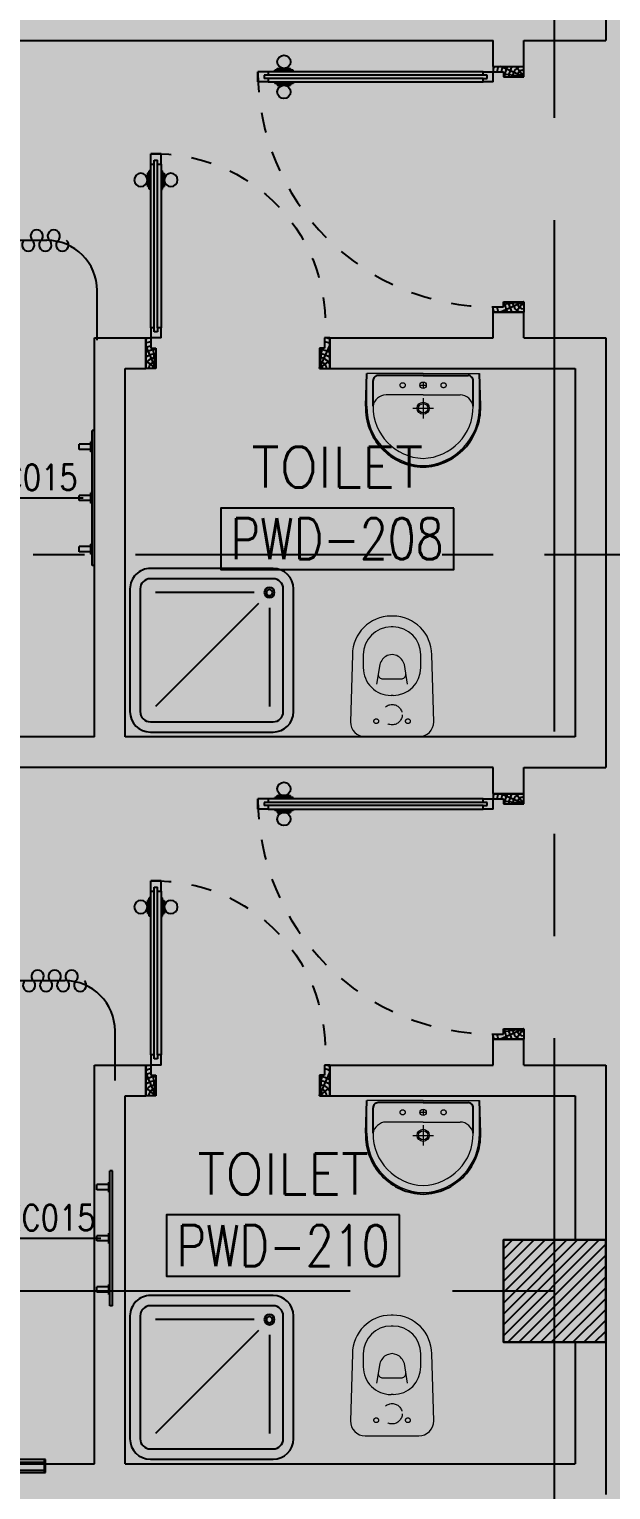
# Model space of a CAD drawing. Extents: x 88852.7 to 88945.7, y 39921.6 to 40001.1.
# Drawn here: x 88907.44 to 88910.29, y 39941.91 to 39949.05 of the extents above; entities that cross this region are included whole.
import ezdxf
from ezdxf.enums import TextEntityAlignment as Align

# ---------------------------------------------------------------- set-up
doc = ezdxf.new("R2010")
doc.units = 0
doc.header["$MEASUREMENT"] = 0
for name, pattern in [('CENTER', [2, 1.25, -0.25, 0.25, -0.25]), ('CENTERX2', [4, 2.5, -0.5, 0.5, -0.5]), ('DASHED', [0.75, 0.5, -0.25]), ('HIDDEN', [0.375, 0.25, -0.125]), ('HIDDEN2', [0.1875, 0.125, -0.0625])]:
    doc.linetypes.add(name, pattern=pattern)
doc.layers.get('0').update_dxf_attribs({"linetype": 'CONTINUOUS'})
for name, color, linetype in [('A-TEXT', 7, 'CONTINUOUS'), ('AXES', 11, 'CENTERX2'), ('AXES1', 11, 'CENTER'), ('COL', 2, 'CONTINUOUS'), ('DOOR', 7, 'CONTINUOUS'), ('FIX', 3, 'CONTINUOUS'), ('HAT', 8, 'CONTINUOUS'), ('MEDICAL', 4, 'CONTINUOUS'), ('NON-MEDICAL', 4, 'CONTINUOUS'), ('RM-BOX', 4, 'CONTINUOUS'), ('RM-NAME', 2, 'CONTINUOUS'), ('RM-NO', 2, 'CONTINUOUS'), ('WALL', 4, 'CONTINUOUS')]:
    doc.layers.add(name, color=color, linetype=linetype)
doc.styles.add('ROMANS', font='ROMANS.shx', dxfattribs={"width": 0.6})
doc.dimstyles.new('DIM-OUT', dxfattribs={"dimscale": 0, "dimtxt": 0.24, "dimasz": 0.08, "dimexe": 0.02, "dimexo": 0.02, "dimgap": 0.05, "dimtad": 1, "dimdec": 0, "dimlfac": 1000, "dimzin": 0, "dimdsep": 46, "dimtxsty": 'ROMANS', "dimblk1": 'ARCHTICK', "dimblk2": 'ARCHTICK', "dimsah": 1, "dimcen": 0.01, "dimdle": 0.08, "dimclrd": 4, "dimclre": 4, "dimclrt": 2, "dimadec": 0, "dimazin": 0, "dimtp": 2, "dimtm": 2, "dimtfac": 0.1142857142857143, "dimtdec": 0, "dimtix": 1, "dimtmove": 2, "dimatfit": 3, "dimldrblk": 'ARCHTICK', "dimfxl": 0, "dimtolj": 1, "dimtzin": 0, "dimarcsym": 0})

# ---------------------------------------------------------------- blocks, each defined once
blk = doc.blocks.new('LAV1')
at = {"layer": 'FIX', "linetype": 'DASHED', "lineweight": 20, "ltscale": 0.05}
for p, q in [((49.53058844816405, 220), (-50.46941152343061, 220)), ((-0.4694115376332775, 170.0000000142027), (-0.4694115376332775, 269.9999999857973)), ((-0.4694115376332775, 170.0000000142027), (-0.4694115376332775, 269.9999999857973))]:
    blk.add_line(p, q, dxfattribs=at)
at = {"layer": 'FIX', "linetype": 'ByBlock', "ltscale": 0.3}
for p, q in [((-280, 209.9999999994616), (-275, 49.99999999994179)), ((-245, 210.0000000001601), (-245.0071684214636, 84.99999999749707)), ((245, 210.0000000001601), (245.0071684214636, 84.99999999749707)), ((280, 209.9999999994616), (275, 49.99999999994179)), ((0, 59.99999999755528), (-220.159092843387, 59.99999999752617)), ((0, 59.99999999755528), (220.159092843387, 59.99999999752617))]:
    blk.add_line(p, q, dxfattribs=at)
at = {"layer": 'FIX', "linetype": 'Continuous', "lineweight": 20}
for p, q in [((-274.9999999999418, 209.9999999999418), (-275, 49.99999999994179)), ((0, 155), (-181.4175303101365, 155)), ((0, 155), (181.4175303101365, 155)), ((274.9999999999418, 209.9999999999418), (275, 49.99999999994179)), ((0, 50), (-275, 49.99999999994179)), ((0, 50.00000000005821), (-252.4649419615453, 50.00000000005821)), ((0, 50), (275, 49.99999999994179)), ((0, 50.00000000005821), (252.4649419615453, 50.00000000005821))]:
    blk.add_line(p, q, dxfattribs=at)
at = {"layer": 'FIX', "lineweight": 20}
for p, q in [((15.61226091068238, 107.4999999987776), (-15.48742383631179, 107.4999999987776)), ((2.491287887096405e-08, 91.9501576180046), (2.491287887096405e-08, 123.0498423795507))]:
    blk.add_line(p, q, dxfattribs=at)
for centre, radius in [((-0.4694115376332775, 220), 29.5), ((-0.4694115376332775, 220), 22.5), ((2.491287887096405e-08, 107.4999999987776), 15.54984237273808)]:
    blk.add_circle(centre, radius, dxfattribs=at)
at = {"layer": 'FIX', "linetype": 'HIDDEN', "lineweight": 20, "ltscale": 0.05}
for centre in [(-99.99999997508712, 107.4999999987776), (99.99999997508712, 107.4999999987776)]:
    blk.add_circle(centre, 12.43987389819046, dxfattribs=at)
at = {"layer": 'FIX', "linetype": 'ByBlock', "ltscale": 0.3}
for centre, radius, start, end in [((6.861270151246572, 220.0495655717823), 287.0372485949996, 91.37764975247644, 182.006413439361), ((-6.861270151246572, 220.0495655717823), 287.0372485949996, 357.993586560639, 88.62235024752358), ((-220.1367860755417, 84.87070840633532), 24.8707184123799, 179.7021438729012, 269.9486109004399), ((220.1367860755417, 84.87070840633532), 24.8707184123799, 270.0513890995601, 0.2978561270987753)]:
    blk.add_arc(centre, radius, start, end, dxfattribs=at)
at = {"layer": 'FIX', "linetype": 'Continuous', "lineweight": 20}
for centre, radius, start, end in [((8.362960975442547, 216.6826060375752), 283.4417486471838, 91.69879626983797, 181.3509675422777), ((-8.362960975442547, 216.6826060375752), 283.4417486471838, 358.6490324577223, 88.30120373016202), ((7.639794464339502, 212.4520616861846), 252.6502458993284, 91.73280937402431, 180.4884212311979), ((-7.639794464339502, 212.4520616861846), 252.6502458993284, 359.5115787688021, 88.26719062597567), ((-179.1751118609682, 221.8444314090302), 66.882033842421, 190.2005602816864, 268.0786290524953), ((179.1751118609682, 221.8444314090302), 66.882033842421, 271.9213709475048, 349.7994397183136)]:
    blk.add_arc(centre, radius, start, end, dxfattribs=at)
blk = doc.blocks.new('WC1')
at = {"layer": 'FIX', "lineweight": 20}
for p, q in [((-210.0000000029686, 203.8204326368286), (-537.9999999286665, 193.8204326393316)), ((-474.9999999413558, 140.8204326525447), (-537.9999999286665, 140.8204326525447)), ((-394.8190632529149, 75.68691823486006), (-490.3663137184049, 60.12952448159922)), ((-137.0000000270957, 0.001240427664015442), (-137.0000000270957, 130.8204326531268)), ((-726.9999998800631, 4.820432680658996), (-726.9999998800631, -4.817951825360069)), ((-673.9999998932763, 4.820432681706734), (-673.9999998932763, -4.817951825360069)), ((-533.6865895071242, 24.24526864886866), (-539.5413532511157, 0.001240431301994249)), ((-539.5413532511157, 0.001240431301994249), (-533.6865895071242, -24.24278778629377)), ((-338.999999976746, 4.820432680950034), (-338.999999976746, -4.817951826087665)), ((-137.0000000270957, -130.8179517899407), (-137.0000000270957, 0.001240427664015442)), ((-490.3663137184049, -60.12704361174838), (-394.8190632529149, -75.6844373869535)), ((-537.9999999286665, -140.8179517899407), (-474.9999999413558, -140.8179517899407)), ((-537.9999999286665, -193.8179517767567), (-210.0000000029395, -203.8179517742537)), ((-213.1572988978296, -203.8179517742828), (-210.0000000035507, -203.8179517742828))]:
    blk.add_line(p, q, dxfattribs=at)
at = {"layer": 'FIX', "linetype": 'Continuous', "lineweight": 20}
blk.add_line((-420.1086438769998, -47.34975640615448), (-420.4314501879271, 44.6286713128502), dxfattribs=at)
at = {"layer": 'FIX', "linetype": 'HIDDEN', "lineweight": 20, "ltscale": 0.05}
for centre in [(-213.1572988978296, 77.50124041197705), (-213.1572988978296, -77.49875954940217)]:
    blk.add_circle(centre, 11.63803426258817, dxfattribs=at)
at = {"layer": 'FIX', "linetype": 'HIDDEN2', "lineweight": 20, "ltscale": 0.3}
blk.add_circle((-245, 0), 49.81065704648448, dxfattribs=at)
at = {"layer": 'FIX', "lineweight": 20}
for centre, radius, start, end in [((-537.9999999250576, 4.820432684326079), 188.9999999550255, 90.00000000166753, 180.0000000016675), ((-210.0000000088476, 130.8204326550767), 72.9999999817519, 359.9999999983325, 89.99999999833247), ((-537.9999999255524, 4.820432684820844), 135.999999967722, 90.00000000166753, 180.0000000016675), ((-474.999999944499, 4.820432684820844), 135.999999967722, 359.9999999983325, 89.99999999833247), ((-473.0448338629503, -6.857746605353896), 68.15291692588886, 128.9241670934087, 152.846818088903), ((-464.3609761304397, -17.61048578153714), 81.97430560104621, 108.4959527768842, 128.924167104086), ((-537.9999999286665, -4.817951825360069), 188.9999999513875, 180, 270), ((-537.9999999286665, -4.817951825360069), 135.9999999645952, 180, 270), ((-473.0448338628339, 6.860227468045196), 68.15291692606822, 207.1531819110969, 231.0758329065913), ((-464.3609761507541, 17.61296664757538), 81.97430559098913, 231.0758329089363, 251.504047235508), ((-474.9999999413558, -4.817951825360069), 135.9999999645952, 270, 0), ((-210.0000000074942, -130.8179517938843), 72.99999998039857, 270.0000000033351, 2.918171642461503e-09)]:
    blk.add_arc(centre, radius, start, end, dxfattribs=at)
at = {"layer": 'FIX', "linetype": 'Continuous', "lineweight": 20}
for centre, start, end in [((-442.6786698182405, 45.53535193303833), 357.6662144383911, 91.61214824291638), ((-442.3558635072841, -45.58543171666679), 268.3878517570836, 2.333785561608914)]:
    blk.add_arc(centre, 22.26568775101992, start, end, dxfattribs=at)
blk = doc.blocks.new('SHR1')
at = {"layer": 'FIX'}
for p, q in [((-195.7106781186449, 195.7106781186521), (-700, 700)), ((-142.6776695296576, 217.6776695296649), (-142.6776695296576, 700)), ((-217.6776695296576, 142.6776695296649), (-700, 142.6776695296649))]:
    blk.add_line(p, q, dxfattribs=at)
for points in [[(-825, 125), (-825, 725, -0.4142135623730951), (-725, 825), (-125, 825, -0.4142135623730951), (-25, 725), (-25, 125, -0.4142135623730951), (-125, 25), (-725, 25, -0.4142135623730951)], [(-775, 125), (-775, 725, -0.414213562373095), (-725, 775), (-125, 775, -0.414213562373095), (-75, 725), (-75, 125, -0.414213562373095), (-125, 75), (-725, 75, -0.414213562373095)]]:
    blk.add_lwpolyline(points, format="xyb", close=True, dxfattribs=at)
for radius in [25, 15]:
    blk.add_circle((-142.6776695296576, 142.6776695296649), radius, dxfattribs=at)
blk = doc.blocks.new('DOOR90')
at = {"layer": 'DOOR', "linetype": 'ByBlock'}
for p, q in [((0, 0), (-150, 0)), ((-200, -25), (-1000, -25)), ((-200, -42), (-1000, -41.9999999999709)), ((-200, -58), (-1000, -58)), ((-1000, -75), (-200, -75))]:
    blk.add_line(p, q, dxfattribs=at)
at = {"layer": 'DOOR', "color": 0, "linetype": 'ByBlock'}
for p, q in [((-150, 0), (-150, -25)), ((-150, 0), (0, 0)), ((0, -50), (0, 0)), ((-1050, -25), (-1050, -75)), ((-1050, -75), (-1050, -25)), ((-1000, -25), (-1050, -25)), ((-1020, -42), (-1020, -58)), ((-1000, -41.9999999999709), (-1020, -41.9999999999709)), ((-1000, -58), (-1020, -58)), ((-1000, -25), (-1000, -41.9999999999709)), ((-1000, -58), (-1000, -75)), ((-967.6424572214019, -25), (-967.6424572214019, -17.79999999995925)), ((-877.6424572214019, -17.79999999995925), (-967.6424572214019, -17.79999999995925)), ((-955.042457221396, -17.79999999995925), (-955.042457221396, -8.799999999959255)), ((-955.042457221396, -8.799999999959255), (-890.2424572214077, -8.799999999959255)), ((-955.042457221396, -17.79999999995925), (-890.2424572214077, -17.79999999995925)), ((-890.2424572214077, -17.79999999995925), (-890.2424572214077, -8.799999999959255)), ((-877.6424572214019, -25), (-877.6424572214019, -17.79999999995925)), ((-200, -42), (-200, -25)), ((-200, -25), (-150, -25)), ((-180, -42), (-200, -42)), ((-200, -75), (-200, -58)), ((-200, -58), (-180, -58)), ((-180, -58), (-180, -42)), ((-150, -75), (-150, -25)), ((-150, -25), (-100, -25)), ((-100, -25), (-100, -50)), ((-100, -50), (0, -50)), ((-1000, -75), (-1050.000000000029, -74.99999999947613)), ((-967.6424572214019, -75), (-967.6424572214019, -82.20000000004075)), ((-877.6424572214019, -82.20000000004075), (-967.6424572214019, -82.20000000004075)), ((-955.042457221396, -82.20000000004075), (-955.042457221396, -91.20000000004075)), ((-955.042457221396, -82.20000000004075), (-890.2424572214077, -82.20000000004075)), ((-955.042457221396, -91.20000000004075), (-890.2424572214077, -91.20000000004075)), ((-890.2424572214077, -82.20000000004075), (-890.2424572214077, -91.20000000004075)), ((-877.6424572214019, -75), (-877.6424572214019, -82.20000000004075)), ((-150, -75), (-200, -75)), ((-100, -850), (0, -850)), ((-100, -875), (-100, -850)), ((0, -850), (0, -900)), ((-150, -900), (-150, -875)), ((-150, -875), (-100, -875)), ((0, -900), (-150, -900)), ((-150, -900), (0, -900))]:
    blk.add_line(p, q, dxfattribs=at)
at = {"layer": 'DOOR', "color": 9, "linetype": 'ByBlock'}
for p, q in [((0, -50), (-113.7099299924448, 0)), ((0, -50), (-40.1457343158545, 0)), ((0, -50), (-100, -36.64271395650576)), ((0, -850), (-113.7099299924448, -900)), ((0, -850), (-100, -863.3572860434942)), ((0, -850), (-40.1457343158545, -900))]:
    blk.add_line(p, q, dxfattribs=at)
at = {"layer": 'DOOR', "color": 0, "linetype": 'ByBlock'}
for centre in [(-922.6424572214019, 23.53094421501737), (-922.6424572214019, -123.5309442149592)]:
    blk.add_circle(centre, 32.39999999998526, dxfattribs=at)
at = {"layer": 'DOOR', "color": 9, "linetype": 'ByBlock'}
for centre, radius, start, end in [((0, -50), 74.40195781277725, 137.776426416831, 180), ((0, -50), 54.40195781277725, 113.2073828919768, 180), ((0, -50), 154.4019578127773, 161.1052885492919, 166.2857707775487), ((0, -50), 134.4019578127773, 158.1598493930306, 169.2800236451594), ((0, -50), 114.4019578127773, 154.0838418820621, 167.3774258712913), ((0, -50), 94.40195781277725, 148.0181880330829, 180), ((0, -50), 34.40195781277725, 90, 180), ((0, -50), 14.40195781277725, 90, 180), ((0, -850), 94.40195781277725, 180, 211.9818119669171), ((0, -850), 74.40195781277725, 180, 222.223573583169), ((0, -850), 54.40195781277725, 180, 246.7926171080232), ((0, -850), 34.40195781277725, 180, 270), ((0, -850), 14.40195781277725, 180, 270), ((0, -850), 154.4019578127773, 193.7142292224513, 198.8947114507081), ((0, -850), 134.4019578127773, 190.7199763548406, 201.8401506069695)]:
    blk.add_arc(centre, radius, start, end, dxfattribs=at)
at = {"layer": 'DOOR', "linetype": 'HIDDEN', "ltscale": 0.5}
blk.add_arc((-222.2222222220007, -49.99999999976717), 828.155208510499, 178.2701163782035, 275.0030377050298, dxfattribs=at)
blk = doc.blocks.new('DOOR100')
at = {"layer": 'DOOR', "color": 0, "linetype": 'ByBlock'}
for p, q in [((-76.05026414147142, 1251.086443322136), (-76.05026414094755, 1301.086443322165)), ((-76.05026414145686, 1301.086443322136), (-26.05026414145686, 1301.086443322136)), ((-26.05026414145686, 1301.086443322136), (-76.05026414145686, 1301.086443322136)), ((-26.05026414147142, 1251.086443322136), (-26.05026414145686, 1301.086443322136)), ((-83.25026414151216, 1128.728900543538), (-83.25026414151216, 1218.728900543538)), ((-76.05026414147142, 1218.728900543538), (-83.25026414151216, 1218.728900543538)), ((-59.05026414145686, 1251.086443322136), (-76.05026414147142, 1251.086443322136)), ((-59.05026414145686, 1251.086443322136), (-59.05026414145686, 1271.086443322136)), ((-43.05026414145686, 1271.086443322136), (-59.05026414145686, 1271.086443322136)), ((-43.05026414144231, 1251.086443322136), (-43.05026414144231, 1271.086443322136)), ((-26.05026414147142, 1251.086443322136), (-43.05026414144231, 1251.086443322136)), ((-26.05026414145686, 1218.728900543538), (-18.85026414141612, 1218.728900543538)), ((-18.85026414141612, 1128.728900543538), (-18.85026414141612, 1218.728900543538)), ((-92.25026414151216, 1206.128900543532), (-92.25026414151216, 1141.328900543544)), ((-83.25026414151216, 1206.128900543532), (-92.25026414151216, 1206.128900543532)), ((-83.25026414151216, 1206.128900543532), (-83.25026414151216, 1141.328900543544)), ((-18.85026414141612, 1206.128900543532), (-18.85026414141612, 1141.328900543544)), ((-18.85026414141612, 1206.128900543532), (-9.850264141416119, 1206.128900543532)), ((-9.850264141416119, 1206.128900543532), (-9.850264141416119, 1141.328900543544)), ((-83.25026414151216, 1141.328900543544), (-92.25026414151216, 1141.328900543544)), ((-76.05026414147142, 1128.728900543538), (-83.25026414151216, 1128.728900543538)), ((-26.05026414145686, 1128.728900543538), (-18.85026414141612, 1128.728900543538)), ((-18.85026414141612, 1141.328900543544), (-9.850264141416119, 1141.328900543544)), ((-1201.050264141173, 0), (-1201.050264141173, 150)), ((-1201.050264141173, 150), (-1176.050264141173, 150)), ((-1201.050264141173, 150), (-1201.050264141173, 0)), ((-1176.050264141173, 150), (-1176.050264141173, 100)), ((-76.0502641411731, 200), (-59.0502641411731, 200)), ((-76.0502641411731, 150), (-76.0502641411731, 200)), ((-76.0502641411731, 150), (-26.0502641411731, 150)), ((-59.0502641411731, 200), (-59.0502641411731, 180)), ((-59.0502641411731, 180), (-43.0502641411731, 180)), ((-43.0502641411731, 200), (-26.0502641411731, 200)), ((-43.0502641411731, 180), (-43.0502641411731, 200)), ((-26.0502641411731, 200), (-26.0502641411731, 150)), ((-1.050264141173102, 150), (-26.0502641411731, 150)), ((-26.0502641411731, 150), (-26.0502641411731, 100)), ((-1.050264141173102, 150), (-1.050264141173102, 0)), ((-1176.050264141173, 100), (-1151.050264141173, 100)), ((-1151.050264141173, 100), (-1151.050264141173, 0)), ((-51.0502641411731, 100), (-51.0502641411731, 0)), ((-26.0502641411731, 100), (-51.0502641411731, 100)), ((-1151.050264141173, 0), (-1201.050264141173, 0)), ((-51.0502641411731, 0), (-1.050264141173102, 0))]:
    blk.add_line(p, q, dxfattribs=at)
at = {"layer": 'DOOR', "linetype": 'ByBlock'}
for p, q in [((-76.05026414147142, 1251.086443322136), (-76.0502641411731, 200)), ((-59.0502641411731, 200), (-59.05026414145686, 1251.086443322136)), ((-43.0502641411731, 200), (-43.05026414144231, 1251.086443322136)), ((-26.0502641411731, 200), (-26.05026414147142, 1251.086443322136))]:
    blk.add_line(p, q, dxfattribs=at)
at = {"layer": 'DOOR', "color": 9, "linetype": 'ByBlock'}
for p, q in [((-1151.050264141173, 0), (-1201.050264141173, 113.7099299924448)), ((-1151.050264141173, 0), (-1164.407550184667, 100)), ((-51.0502641411731, 0), (-1.050264141173102, 113.7099299924448)), ((-51.0502641411731, 0), (-37.69297809767886, 100)), ((-1151.050264141173, 0), (-1201.050264141173, 40.1457343158545)), ((-51.0502641411731, 0), (-1.050264141173102, 40.1457343158545))]:
    blk.add_line(p, q, dxfattribs=at)
at = {"layer": 'DOOR', "color": 0, "linetype": 'ByBlock'}
for centre in [(-124.5812083564306, 1173.728900543538), (22.48068007354595, 1173.728900543538)]:
    blk.add_circle(centre, 32.39999999998526, dxfattribs=at)
at = {"layer": 'DOOR', "linetype": 'HIDDEN', "ltscale": 0.5}
blk.add_arc((-26.83337057878089, 151.8682979160003), 1149.218412220441, 89.96095720661235, 180.0931464649618, dxfattribs=at)
at = {"layer": 'DOOR', "color": 9, "linetype": 'ByBlock'}
for centre, radius, start, end in [((-1151.050264141159, 0), 154.4019578127773, 103.7142292225058, 108.8947114506697), ((-51.05026414115855, 0), 154.4019578127773, 71.10528854933027, 76.28577077749422), ((-1151.050264141159, 0), 134.4019578127773, 100.7199763547379, 111.8401506071935), ((-1151.050264141159, 0), 94.40195781277725, 90, 121.9818119669707), ((-1151.050264141159, 0), 74.40195781277725, 90, 132.223573583291), ((-51.05026414115855, 0), 94.40195781277725, 58.01818803302934, 90), ((-51.05026414115855, 0), 74.40195781277725, 47.77642641670901, 90), ((-51.05026414115855, 0), 134.4019578127773, 68.15984939280652, 79.2800236452621), ((-51.05026414115855, 0), 114.4019578127773, 64.08384188208258, 77.37742587111109), ((-1151.050264141159, 0), 54.40195781277725, 90, 156.7926171080343), ((-1151.050264141159, 0), 34.40195781277725, 90, 180), ((-1151.050264141159, 0), 14.40195781277725, 90, 180), ((-51.05026414115855, 0), 54.40195781277725, 23.20738289196568, 90), ((-51.05026414115855, 0), 34.40195781277725, 0, 90), ((-51.05026414115855, 0), 14.40195781277725, 0, 90)]:
    blk.add_arc(centre, radius, start, end, dxfattribs=at)
blk = doc.blocks.new('*X561')
at = {"color": 0}
for p, q in [((227928.5557043091, 132681.2722784811), (228397.0173996396, 133149.7339738117)), ((227928.5557043091, 132734.3052870701), (228343.9843910506, 133149.7339738117)), ((227928.5557043091, 132787.3382956591), (228290.9513824616, 133149.7339738117)), ((227928.5557043091, 132840.3713042481), (228237.9183738726, 133149.7339738117)), ((227928.5557043091, 132893.4043128371), (228184.8853652836, 133149.7339738117)), ((227928.5557043091, 132946.4373214261), (228131.8523566947, 133149.7339738117)), ((227928.5557043091, 132999.4703300151), (228078.8193481057, 133149.7339738117)), ((227928.5557043091, 133052.5033386041), (228025.7863395167, 133149.7339738117)), ((227928.5557043091, 133105.5363471931), (227972.7533309277, 133149.7339738117)), ((227950.0504082286, 132649.7339738117), (228428.555704309, 133128.2392698921)), ((228003.0834168176, 132649.7339738117), (228428.555704309, 133075.2062613031)), ((228056.1164254066, 132649.7339738117), (228428.555704309, 133022.1732527141)), ((228109.1494339956, 132649.7339738117), (228428.555704309, 132969.1402441251)), ((228162.1824425846, 132649.7339738117), (228428.555704309, 132916.1072355361)), ((228215.2154511736, 132649.7339738117), (228428.555704309, 132863.0742269471)), ((228268.2484597625, 132649.7339738117), (228428.555704309, 132810.0412183581)), ((228321.2814683515, 132649.7339738117), (228428.555704309, 132757.0082097691)), ((228374.3144769405, 132649.7339738117), (228428.555704309, 132703.9752011801))]:
    blk.add_line(p, q, dxfattribs=at)
blk = doc.blocks.new('COL50')
at = {"layer": 'COL'}
blk.add_lwpolyline([(-249.9999999999709, 250), (-249.9999999999418, -250), (250, -250), (249.9999999999709, 250)], close=True, dxfattribs=at)
blk = doc.blocks.new('RM1')
at = {"layer": 'RM-BOX'}
blk.add_lwpolyline([(569.8908462408872, -200), (-569.890846240829, -200), (-569.8908462407999, -500), (569.8908462407999, -500)], close=True, dxfattribs=at)
at = {"layer": 'RM-NAME', "style": 'ROMANS'}
for tag, p in [('ROOMNAME1', (-5.820766091346741e-11, 323.8095238095266)), ('ROOMNAME2', (0, 0))]:
    blk.add_attdef(tag, text='', height=200, dxfattribs=at).set_placement(p, align=Align.MIDDLE)
at = {"layer": 'RM-NO', "style": 'ROMANS', "width": 0.8}
blk.add_attdef('ROOMNO', text='', height=200, dxfattribs=at).set_placement((0, -350), align=Align.MIDDLE)

msp = doc.modelspace()

# ---------------------------------------------------------------- linework, layer by layer
at = {"layer": 'AXES'}
for p, q in [((88910.01025844975, 39921.61526879654), (88910.01025844975, 40000.42794392369)), ((88945.01025844975, 39942.87956244052), (88876.97025844976, 39942.87956244052))]:
    msp.add_line(p, q, dxfattribs=at)
at = {"layer": 'AXES1'}
msp.add_line((88935.21025844975, 39946.47956244052), (88876.97025844976, 39946.47956244052), dxfattribs=at)
msp.add_line((88935.21025844975, 39946.47956244052), (88876.97025844976, 39946.47956244052), dxfattribs=at)
at = {"layer": 'MEDICAL'}
for p, q in [((88905.65866984191, 39948.01687109053), (88907.52681878372, 39948.01687109059)), ((88907.77288093619, 39947.52926060148), (88907.77288093619, 39947.77080809846)), ((88905.74604735548, 39944.39717292957), (88907.61419629729, 39944.39717292963)), ((88907.86025844976, 39943.90956244052), (88907.86025844976, 39944.15110993751)), ((88907.52104946552, 39942.05538721032), (88905.72069315158, 39942.05538721031)), ((88905.72069315158, 39941.99233356858), (88907.52104946552, 39941.99233356858)), ((88907.51489789071, 39942.04077722016), (88905.72684472638, 39942.04077722015)), ((88905.72684472638, 39942.00386777134), (88907.51489789071, 39942.00386777134)), ((88907.51489789071, 39941.99233356858), (88907.51489789071, 39942.05538721032)), ((88907.52104946552, 39941.99233356858), (88907.52104946552, 39942.05538721032))]:
    msp.add_line(p, q, dxfattribs=at)
at = {"layer": 'MEDICAL', "color": 15}
for centre, radius, start, end in [((88907.47757157878, 39948.03802433336), 0.03022016358404023, 313.5683623532261, 226.4316376467739), ((88907.56088489074, 39948.03802433336), 0.03022016358403887, 313.5683623532261, 226.4316376467739), ((88907.43591492281, 39947.99423214044), 0.03022016358403887, 133.5683623532261, 46.43163764677393), ((88907.51922823477, 39947.99423214044), 0.0302201635840361, 133.5683623532261, 46.43163764677393), ((88907.60254154672, 39947.99423214044), 0.03022016358403752, 133.5683623532261, 46.43163764677393), ((88907.48163578041, 39944.41832617241), 0.03022016358403887, 313.5683623532261, 226.4316376467739), ((88907.56494909237, 39944.41832617241), 0.03022016358404023, 313.5683623532261, 226.4316376467739), ((88907.64826240431, 39944.41832617241), 0.03022016358403887, 313.5683623532261, 226.4316376467739), ((88907.43997912444, 39944.37453397949), 0.03022016358403752, 133.5683623532261, 46.43163764677393), ((88907.52329243638, 39944.37453397949), 0.03022016358403887, 133.5683623532261, 46.43163764677393), ((88907.60660574834, 39944.37453397949), 0.0302201635840361, 133.5683623532261, 46.43163764677393), ((88907.68991906029, 39944.37453397949), 0.03022016358403752, 133.5683623532261, 46.43163764677393)]:
    msp.add_arc(centre, radius, start, end, dxfattribs=at)
at = {"layer": 'MEDICAL'}
for centre in [(88907.52681794406, 39947.77080809846), (88907.61419545763, 39944.15110993751)]:
    msp.add_arc(centre, 0.2460629921259841, 0, 90, dxfattribs=at)
at = {"layer": 'NON-MEDICAL'}
for p, q in [((88907.74771547689, 39946.42682292988), (88907.74771547689, 39947.08722292988)), ((88907.76041547689, 39947.08722292988), (88907.74771547689, 39947.08722292988)), ((88907.76041547689, 39946.42682292988), (88907.76041547689, 39947.08722292988)), ((88907.74271547688, 39947.01972292989), (88907.68421547688, 39947.01972292989)), ((88907.68421547688, 39946.99432292989), (88907.68421547688, 39947.01972292989)), ((88907.74271547688, 39946.99432292989), (88907.68421547688, 39946.99432292989)), ((88907.74771547689, 39947.03202292989), (88907.74271547688, 39947.03202292989)), ((88907.74271547688, 39946.98202292989), (88907.74271547688, 39947.03202292989)), ((88907.74771547689, 39946.98202292989), (88907.74271547688, 39946.98202292989)), ((88907.74271547688, 39946.76972292989), (88907.68421547688, 39946.76972292989)), ((88907.68421547688, 39946.74432292989), (88907.68421547688, 39946.76972292989)), ((88907.74271547688, 39946.73202292989), (88907.74271547688, 39946.78202292989)), ((88907.74771547689, 39946.78202292989), (88907.74271547688, 39946.78202292989)), ((88907.74271547688, 39946.74432292989), (88907.68421547688, 39946.74432292989)), ((88907.74771547689, 39946.73202292989), (88907.74271547688, 39946.73202292989)), ((88907.68421547688, 39946.49432292989), (88907.68421547688, 39946.51972292989)), ((88907.74271547688, 39946.51972292989), (88907.68421547688, 39946.51972292989)), ((88907.74271547688, 39946.49432292989), (88907.68421547688, 39946.49432292989)), ((88907.74271547688, 39946.48202292989), (88907.74271547688, 39946.53202292989)), ((88907.74771547689, 39946.53202292989), (88907.74271547688, 39946.53202292989)), ((88907.74771547689, 39946.48202292989), (88907.74271547688, 39946.48202292989)), ((88907.76041547689, 39946.42682292988), (88907.74771547689, 39946.42682292988)), ((88907.83509299046, 39942.80712476894), (88907.83509299046, 39943.46752476894)), ((88907.84779299046, 39943.46752476894), (88907.83509299046, 39943.46752476894)), ((88907.84779299046, 39942.80712476894), (88907.84779299046, 39943.46752476894)), ((88907.83009299045, 39943.40002476893), (88907.77159299045, 39943.40002476893)), ((88907.77159299045, 39943.37462476893), (88907.77159299045, 39943.40002476893)), ((88907.83009299045, 39943.37462476893), (88907.77159299045, 39943.37462476893)), ((88907.83509299046, 39943.41232476893), (88907.83009299045, 39943.41232476893)), ((88907.83009299045, 39943.36232476893), (88907.83009299045, 39943.41232476893)), ((88907.83509299046, 39943.36232476893), (88907.83009299045, 39943.36232476893)), ((88907.83009299045, 39943.15002476893), (88907.77159299045, 39943.15002476893)), ((88907.77159299045, 39943.12462476893), (88907.77159299045, 39943.15002476893)), ((88907.83009299045, 39943.11232476893), (88907.83009299045, 39943.16232476893)), ((88907.83509299046, 39943.16232476893), (88907.83009299045, 39943.16232476893)), ((88907.83009299045, 39943.12462476893), (88907.77159299045, 39943.12462476893)), ((88907.83509299046, 39943.11232476893), (88907.83009299045, 39943.11232476893)), ((88907.77159299045, 39942.87462476893), (88907.77159299045, 39942.90002476893)), ((88907.83009299045, 39942.90002476893), (88907.77159299045, 39942.90002476893)), ((88907.83009299045, 39942.87462476893), (88907.77159299045, 39942.87462476893)), ((88907.83009299045, 39942.86232476893), (88907.83009299045, 39942.91232476893)), ((88907.83509299046, 39942.91232476893), (88907.83009299045, 39942.91232476893)), ((88907.83509299046, 39942.86232476893), (88907.83009299045, 39942.86232476893)), ((88907.84779299046, 39942.80712476894), (88907.83509299046, 39942.80712476894))]:
    msp.add_line(p, q, dxfattribs=at)
at = {"layer": 'WALL'}
for p, q in [((88910.26025844975, 39949.82956244052), (88910.26025844975, 39948.99456244052)), ((88903.06025844975, 39948.99456244051), (88909.71025844975, 39948.99456244052)), ((88909.86025844976, 39948.99456244052), (88910.26025844975, 39948.99456244052)), ((88907.76025844975, 39947.53956244052), (88908.01025844975, 39947.53956244052)), ((88908.91025844976, 39947.53956244052), (88909.71025844975, 39947.53956244052)), ((88909.86025844976, 39947.53956244052), (88910.26025844975, 39947.53956244052)), ((88910.26025844975, 39947.53956244052), (88910.26025844975, 39945.43956244052)), ((88907.91025844976, 39947.38956244052), (88908.01025844975, 39947.38956244052)), ((88908.91025844976, 39947.38956244052), (88910.11025844976, 39947.38956244052)), ((88910.11025844976, 39947.38956244052), (88910.11025844976, 39945.58956244052)), ((88907.76025844975, 39943.98456244051), (88908.01025844975, 39943.98456244051)), ((88908.91025844976, 39943.98456244051), (88909.71025844975, 39943.98456244051)), ((88909.86025844976, 39943.98456244051), (88910.26025844975, 39943.98456244051)), ((88910.26025844975, 39943.98456244051), (88910.26025844975, 39941.88456244051)), ((88907.91025844976, 39943.83456244052), (88908.01025844975, 39943.83456244052)), ((88908.91025844976, 39943.83456244052), (88910.11025844976, 39943.83456244052)), ((88910.11025844976, 39943.83456244052), (88910.11025844976, 39943.12956244052)), ((88910.11025844976, 39942.62956244052), (88910.11025844976, 39942.03456244052)), ((88903.06025844975, 39942.03456244052), (88907.76025844975, 39942.03456244052)), ((88907.91025844976, 39942.03456244052), (88910.11025844976, 39942.03456244052))]:
    msp.add_line(p, q, dxfattribs=at)
at = {"layer": 'WALL', "linetype": 'ByBlock'}
for p, q in [((88909.71025844975, 39948.86706244051), (88909.71025844975, 39948.99456244052)), ((88909.86025844976, 39948.86706244051), (88909.86025844976, 39948.99456244052)), ((88909.71025844975, 39948.86706244051), (88909.86025844976, 39948.86706244051)), ((88909.71025844975, 39947.53956244052), (88909.71025844975, 39947.66706244052)), ((88909.71025844975, 39947.66706244052), (88909.86025844976, 39947.66706244052)), ((88909.86025844976, 39947.53956244052), (88909.86025844976, 39947.66706244052)), ((88907.76025844975, 39945.58956244052), (88907.76025844975, 39947.53956244052)), ((88908.01025844975, 39947.38956244052), (88908.01025844975, 39947.53956244052)), ((88908.91025844976, 39947.38956244052), (88908.91025844976, 39947.53956244052)), ((88907.91025844976, 39945.58956244052), (88907.91025844976, 39947.38956244052)), ((88907.76025844975, 39945.58956244052), (88903.06025844975, 39945.58956244052)), ((88910.11025844976, 39945.58956244051), (88907.91025844976, 39945.58956244052)), ((88909.71025844975, 39945.43956244052), (88903.06025844975, 39945.43956244052)), ((88909.71025844975, 39945.31206244051), (88909.71025844975, 39945.43956244052)), ((88909.71025844975, 39945.31206244051), (88909.71025844975, 39945.43956244052)), ((88909.86025844976, 39945.31206244051), (88909.86025844976, 39945.43956244052)), ((88909.86025844976, 39945.43956244052), (88910.26025844975, 39945.43956244052)), ((88909.86025844976, 39945.31206244051), (88909.86025844976, 39945.43956244052)), ((88909.71025844975, 39945.31206244051), (88909.86025844976, 39945.31206244051)), ((88909.71025844975, 39945.31206244051), (88909.86025844976, 39945.31206244051)), ((88909.71025844975, 39943.98456244051), (88909.71025844975, 39944.11206244052)), ((88909.71025844975, 39944.11206244052), (88909.86025844976, 39944.11206244052)), ((88909.86025844976, 39943.98456244051), (88909.86025844976, 39944.11206244052)), ((88907.76025844975, 39942.03456244052), (88907.76025844975, 39943.98456244051)), ((88908.01025844975, 39943.83456244052), (88908.01025844975, 39943.98456244051)), ((88908.91025844976, 39943.83456244052), (88908.91025844976, 39943.98456244051)), ((88910.26025844975, 39943.98456244051), (88910.26025844975, 39941.88456244051)), ((88907.91025844976, 39942.03456244052), (88907.91025844976, 39943.83456244052)), ((88910.11025844976, 39943.83456244052), (88910.11025844976, 39943.12956244052)), ((88910.11025844976, 39942.62956244052), (88910.11025844976, 39942.03456244052))]:
    msp.add_line(p, q, dxfattribs=at)
at = {"layer": 'WALL', "linetype": 'ByBlock', "ltscale": 0.3}
msp.add_lwpolyline([(88909.76025844975, 39943.12956244052), (88910.26025844975, 39943.12956244052), (88910.26025844975, 39942.62956244051), (88909.76025844975, 39942.62956244051)], close=True, dxfattribs=at)

# ---------------------------------------------------------------- block references
at = {"layer": 'COL', "yscale": 0.000999999996565748, "zscale": 0.001}
for xscale in [-0.001000000003841706, 0.001000000003841706]:
    msp.add_blockref('COL50', (88910.01025844975, 39942.87956244052), dxfattribs=dict(at, xscale=xscale))
at = {"layer": 'DOOR', "color": 0, "linetype": 'ByBlock', "yscale": 0.000999999996565748, "zscale": 0.001, "rotation": 90}
for name, p, xscale in [('DOOR100', (88909.86025844976, 39948.86706244051), 0.000999999996565748), ('DOOR90', (88908.01025844975, 39947.38956244052), -0.000999999996565748), ('DOOR100', (88909.86025844976, 39945.31206244051), 0.000999999996565748), ('DOOR90', (88908.01025844975, 39943.83456244052), -0.000999999996565748)]:
    msp.add_blockref(name, p, dxfattribs=dict(at, xscale=xscale))
at = {"layer": 'FIX', "linetype": 'ByBlock', "ltscale": 0.3, "xscale": 0.001000000003841706, "yscale": 0.000999999996565748, "zscale": 0.001, "rotation": 180}
for p in [(88909.36725845622, 39947.41584501979), (88909.36725845622, 39943.86084501979)]:
    msp.add_blockref('LAV1', p, dxfattribs=at)
at = {"layer": 'FIX', "yscale": 0.000999999996565748, "zscale": 0.001}
for name, p, xscale, rotation in [('SHR1', (88908.75825845636, 39946.43756243691), -0.001000000003841706, 180), ('WC1', (88909.21525845627, 39945.45256244049), 0.000999999996565748, 270), ('SHR1', (88908.75825845636, 39942.88256243691), -0.001000000003841706, 180), ('WC1', (88909.21525845627, 39942.03456243713), 0.000999999996565748, 270)]:
    msp.add_blockref(name, p, dxfattribs=dict(at, xscale=xscale, rotation=rotation))
at = {"layer": 'HAT', "xscale": 0.001000000003841706, "yscale": 0.000999999996565748, "zscale": 0.001}
msp.add_blockref('*X561', (88681.83170274545, 39809.9798284667), dxfattribs=at)
at = {"layer": 'RM-NAME', "xscale": 0.001000000003841706, "yscale": 0.000999999996565748, "zscale": 0.001}
for p, values in [((88908.94729270422, 39946.90780326832), {'ROOMNO': 'PWD-208', 'ROOMNAME2': 'TOILET'}), ((88908.68264467524, 39943.45193809445), {'ROOMNO': 'PWD-210', 'ROOMNAME2': 'TOILET'})]:
    msp.add_blockref('RM1', p, dxfattribs=at).add_auto_attribs(values)

# ---------------------------------------------------------------- texts
at = {"layer": 'A-TEXT', "color": 7, "ltscale": 400, "style": 'ROMANS', "width": 0.8339742554873566}
for p in [(88907.13679310963, 39946.79506610327), (88907.22417062322, 39943.17536794232)]:
    msp.add_text('2XC015', height=0.125, dxfattribs=at).set_placement(p)

# ---------------------------------------------------------------- leaders
at = {"layer": 'A-TEXT'}
for points in [[(88907.70403862935, 39946.75617933798), (88907.15848171288, 39946.75617933798)], [(88907.79141614292, 39943.13648117703), (88907.24585922644, 39943.13648117703)]]:
    msp.add_leader(points, dimstyle='DIM-OUT', override={"dimscale": 1, "dimasz": 40}, dxfattribs=at)

doc.saveas('drawing.dxf')
